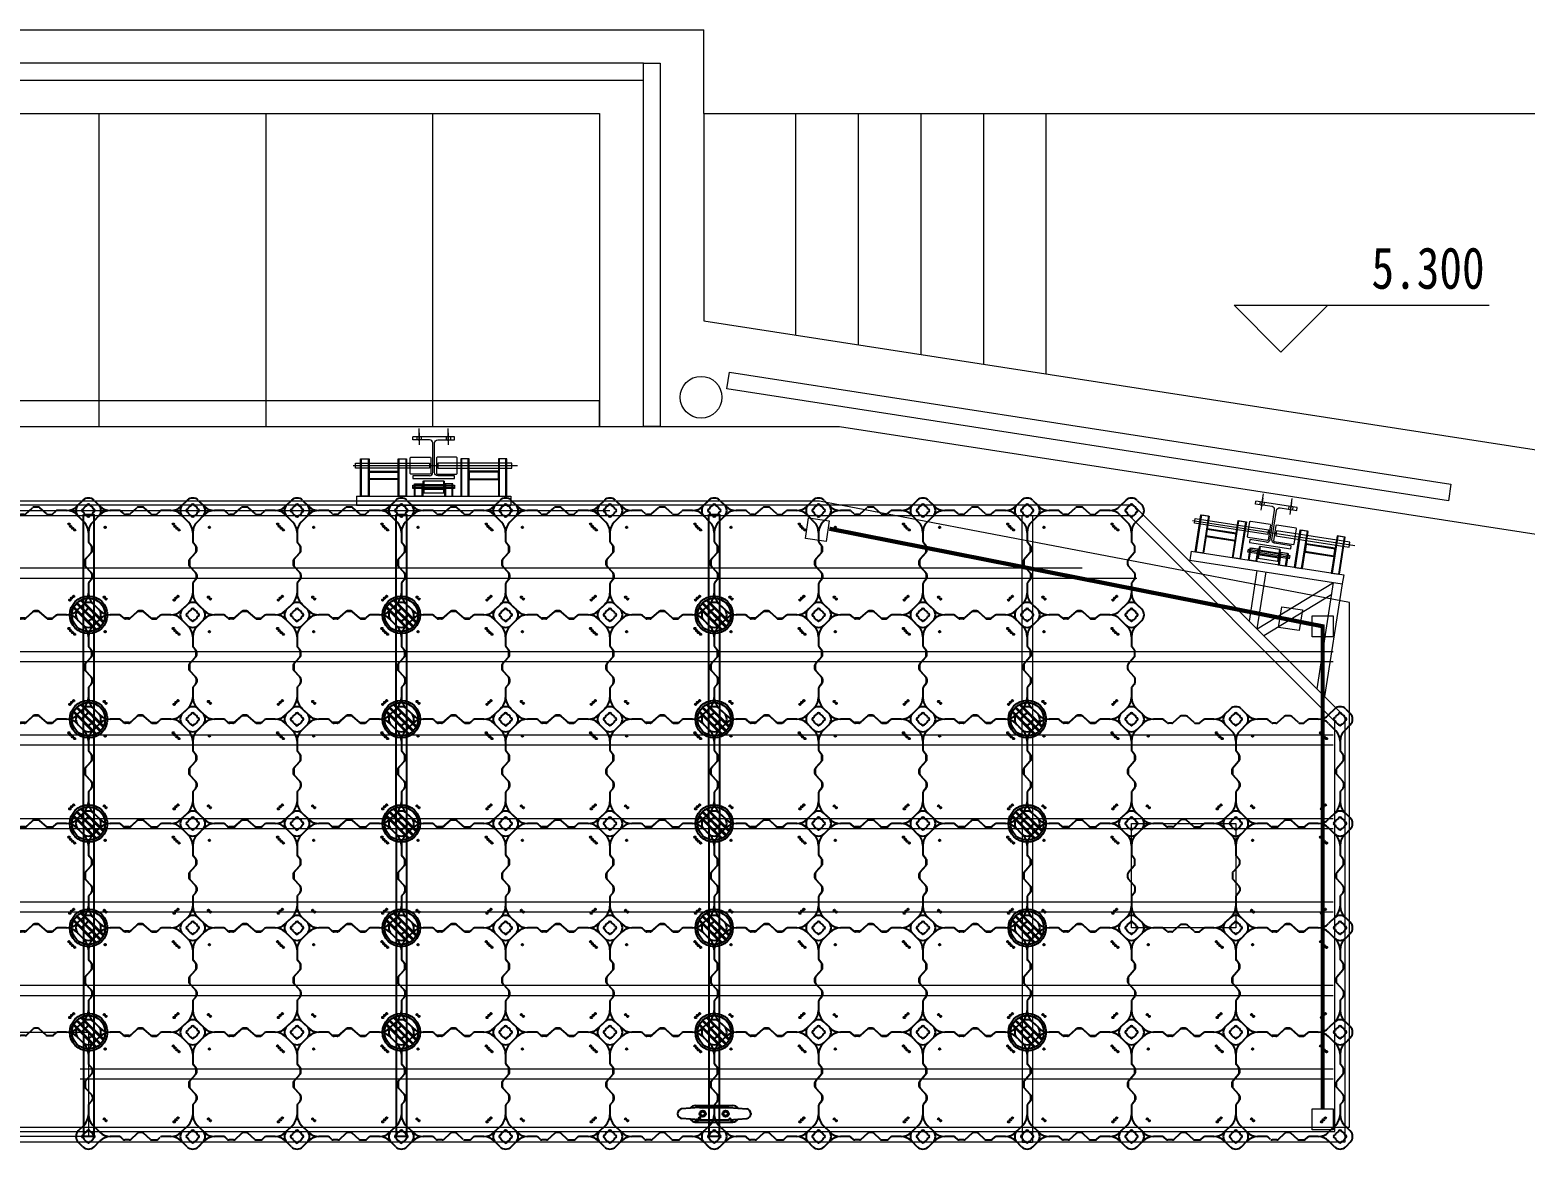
# Model space of a CAD drawing. Header units: millimetres. Extents: x -1612139 to -1282425, y 786067 to 1536390.
# Drawn here: x -1442300 to -1435132, y 979023 to 984386 of the extents above; entities that cross this region are included whole.
import ezdxf

# ---------------------------------------------------------------- set-up
doc = ezdxf.new("R2010")
doc.units = ezdxf.units.MM
doc.header["$LTSCALE"] = 1000
doc.linetypes.add('DOTE', pattern=[2.42, 2, -0.2, 0.02, -0.2])
doc.linetypes.add('HIDDEN', pattern=[0.375, 0.25, -0.125])
for name, color, linetype in [('DOTE', 1, 'CONTINUOUS'), ('W- bollard系船栓', 4, 'CONTINUOUS'), ('W-_ANTICOLLISION防撞措施', 6, 'CONTINUOUS'), ('W-FLOAT_BOWL浮筒', 253, 'CONTINUOUS'), ('W-PLASTIC_RAILINGS塑木栏杆', 6, 'CONTINUOUS'), ('W-REVETMENT驳岸', 251, 'CONTINUOUS'), ('W-STEEL_FRAME钢架', 3, 'CONTINUOUS'), ('W-STEEL_KEEL钢龙骨', 5, 'CONTINUOUS'), ('W-WOOD_FLOOR木地板', 30, 'CONTINUOUS'), ('系船栓', 132, 'CONTINUOUS'), ('钢', 172, 'CONTINUOUS')]:
    doc.layers.add(name, color=color, linetype=linetype)
doc.styles.add('-宋体', font='', dxfattribs={"width": 0.8})
doc.styles.get('-宋体').set_extended_font_data('SimSun')

# ---------------------------------------------------------------- blocks, each defined once
blk = doc.blocks.new('$matou$00000053')
at = {"layer": '系船栓'}
for p, q in [((-90, 40, 0), (90, 40, 0)), ((-70, 30, 0), (70, 30, 0)), ((-70, -30, 0), (-156, -22.7, 0)), ((-90, -40, 0), (90, -40, 0)), ((-70, -30, 0), (70, -30, 0)), ((70, -30, 0), (156, -22.7, 0))]:
    blk.add_line(p, q, dxfattribs=at)
at = {"layer": '系船栓', "elevation": 0}
for points in [[(-70, 30), (-156, 22.7)], [(70, 30), (156, 22.7)], [(175.5, 3.2), (175.5, -3.2)]]:
    blk.add_lwpolyline(points, dxfattribs=at)
at = {"layer": '系船栓'}
for centre, radius in [((-55, 0, 0), 15), ((-55, 0, 0), 10), ((55, 0, 0), 15), ((55, 0, 0), 10)]:
    blk.add_circle(centre, radius, dxfattribs=at)
for centre, radius, start, end in [((-152.4, 0, 0), 23, 98.95103, 261.04897), ((-84.5, 0, 0), 40.4, 97.81349, 139.58591), ((84.5, 0, 0), 40.4, 40.41409, 82.18651), ((152.4, 0, 0), 23, 278.95103, 81.04897), ((-84.5, 0, 0), 40.4, 220.41409, 262.18651), ((84.5, 0, 0), 40.4, 277.81349, 319.58591)]:
    blk.add_arc(centre, radius, start, end, dxfattribs=at)
blk = doc.blocks.new('$MT$00000008')
at = {"layer": 'W-FLOAT_BOWL浮筒'}
for p, q in [((-298.8, 276.9, 0), (-276.9, 298.8, 0)), ((-223.2, 298.8, 0), (-194.8, 270.5, 0)), ((223.2, 298.8, 0), (194.8, 270.5, 0)), ((276.9, 298.8, 0), (298.8, 276.9, 0)), ((-298.8, 223.2, 0), (-270.5, 194.8, 0)), ((-194.8, 229.5, 0), (-229.5, 194.8, 0)), ((-101.3, 250, 0), (-145.3, 250, 0)), ((-79.4, 233.6, 0), (-94.5, 247.4, 0)), ((-57.4, 231, 0), (-72.6, 231, 0)), ((-50.6, 233.6, 0), (-17.9, 263.4, 0)), ((11.1, 266, 0), (-11.1, 266, 0)), ((50.6, 233.6, 0), (17.9, 263.4, 0)), ((57.4, 231, 0), (72.6, 231, 0)), ((79.4, 233.6, 0), (94.5, 247.4, 0)), ((145.4, 250, 0), (101.3, 250, 0)), ((194.8, 229.5, 0), (229.5, 194.8, 0)), ((298.8, 223.2, 0), (270.5, 194.8, 0)), ((-250, 145.3, 0), (-250, 101.3, 0)), ((250, 145.3, 0), (250, 101.5, 0)), ((-233.6, 79.4, 0), (-247.4, 94.5, 0)), ((-231, 57.4, 0), (-231, 72.6, 0)), ((263.4, 82.9, 0), (252.6, 94.7, 0)), ((266, 53.9, 0), (266, 76.1, 0)), ((-266, 11.1, 0), (-266, -11.1, 0)), ((-233.6, 50.6, 0), (-263.4, 17.9, 0)), ((231, 7.6, 0), (231, -7.6, 0)), ((263.4, 47.1, 0), (233.6, 14.4, 0)), ((-233.6, -50.6, 0), (-263.4, -17.9, 0)), ((-231, -57.4, 0), (-231, -72.6, 0)), ((263.4, -47.1, 0), (233.6, -14.4, 0)), ((266, -53.9, 0), (266, -76.1, 0)), ((-250, -101.3, 0), (-250, -145.4, 0)), ((-233.6, -79.4, 0), (-247.4, -94.5, 0)), ((250, -101.5, 0), (250, -145.4, 0)), ((263.4, -82.9, 0), (252.6, -94.7, 0)), ((-298.8, -223.2, 0), (-270.5, -194.8, 0)), ((-229.5, -194.8, 0), (-194.8, -229.5, 0)), ((229.5, -194.8, 0), (194.8, -229.5, 0)), ((298.8, -223.2, 0), (270.5, -194.8, 0)), ((-276.9, -298.8, 0), (-298.8, -276.9, 0)), ((-223.2, -298.8, 0), (-194.8, -270.5, 0)), ((-101.5, -250, 0), (-145.3, -250, 0)), ((-82.9, -263.4, 0), (-94.7, -252.6, 0)), ((-53.9, -266, 0), (-76.1, -266, 0)), ((-47.1, -263.4, 0), (-14.4, -233.6, 0)), ((7.6, -231, 0), (-7.6, -231, 0)), ((47.1, -263.4, 0), (14.4, -233.6, 0)), ((53.9, -266, 0), (76.1, -266, 0)), ((82.9, -263.4, 0), (94.7, -252.6, 0)), ((145.4, -250, 0), (101.5, -250, 0)), ((223.2, -298.8, 0), (194.8, -270.5, 0)), ((298.8, -276.9, 0), (276.9, -298.8, 0))]:
    blk.add_line(p, q, dxfattribs=at)
for centre in [(-169.7, 169.7, 0), (157.1, 184.7, 0), (165.2, 174.4, 0), (174.4, 165.2, 0), (184.7, 157.1, 0), (-174.4, -165.2, 0), (-165.2, -174.4, 0), (161, -179.4, 0), (169.7, -169.7, 0), (179.4, -161, 0)]:
    blk.add_circle(centre, 3.5, dxfattribs=at)
for centre, radius, start, end in [((-250, 272, 0), 38, 45, 135), ((250, 272, 0), 38, 45, 135), ((-272, 250, 0), 38, 135, 225), ((-274, 250, 0), 7, 90, 270), ((-250, 250, 0), 25, 106.2602, 163.7398), ((-250, 250, 0), 25, 196.2602, 253.7398), ((-250, 274, 0), 7, 0, 180), ((-250, 226, 0), 7, 180, 0), ((-250, 250, 0), 25, 16.2602, 73.7398), ((-250, 250, 0), 25, 286.2602, 343.7398), ((-226, 250, 0), 7, 270, 90), ((-145.3, 320, 0), 70, 225, 270), ((-145.3, 180, 0), 70, 90, 135), ((-101.3, 240, 0), 10, 47.72631, 90), ((-72.6, 241, 0), 10, 227.72631, 270), ((-57.4, 241, 0), 10, 270, 312.27369), ((-11.1, 256, 0), 10, 90, 132.27369), ((11.1, 256, 0), 10, 47.72631, 90), ((57.4, 241, 0), 10, 227.72631, 270), ((72.6, 241, 0), 10, 270, 312.27369), ((101.3, 240, 0), 10, 90, 132.27369), ((145.3, 320, 0), 70, 270, 315), ((145.3, 180, 0), 70, 45, 90), ((226, 250, 0), 7, 90, 270), ((250, 250, 0), 25, 106.2602, 163.7398), ((250, 250, 0), 25, 196.2602, 253.7398), ((250, 274, 0), 7, 0, 180), ((250, 226, 0), 7, 180, 0), ((250, 250, 0), 25, 16.2602, 73.7398), ((250, 250, 0), 25, 286.2602, 343.7398), ((274, 250, 0), 7, 270, 90), ((272, 250, 0), 38, 315, 45), ((-320, 145.3, 0), 70, 0, 45), ((-180, 145.3, 0), 70, 135, 180), ((180, 145.3, 0), 70, 0, 45), ((320, 145.3, 0), 70, 135, 180), ((-240, 101.3, 0), 10, 180, 222.27369), ((-241, 72.6, 0), 10, 0, 42.27369), ((260, 101.5, 0), 10, 180, 222.27369), ((256, 76.1, 0), 10, 0, 42.27369), ((-256, 11.1, 0), 10, 137.72631, 180), ((-241, 57.4, 0), 10, 317.72631, 0), ((241, 7.6, 0), 10, 137.72631, 180), ((256, 53.9, 0), 10, 317.72631, 0), ((-256, -11.1, 0), 10, 180, 222.27369), ((-241, -57.4, 0), 10, 0, 42.27369), ((241, -7.6, 0), 10, 180, 222.27369), ((256, -53.9, 0), 10, 0, 42.27369), ((-240, -101.3, 0), 10, 137.72631, 180), ((-241, -72.6, 0), 10, 317.72631, 0), ((260, -101.5, 0), 10, 137.72631, 180), ((256, -76.1, 0), 10, 317.72631, 0), ((-320, -145.3, 0), 70, 315, 0), ((-180, -145.3, 0), 70, 180, 225), ((180, -145.3, 0), 70, 315, 0), ((320, -145.3, 0), 70, 180, 225), ((-272, -250, 0), 38, 135, 225), ((-274, -250, 0), 7, 90, 270), ((-250, -250, 0), 25, 106.2602, 163.7398), ((-250, -250, 0), 25, 196.2602, 253.7398), ((-250, -226, 0), 7, 0, 180), ((-250, -274, 0), 7, 180, 0), ((-250, -250, 0), 25, 16.2602, 73.7398), ((-250, -250, 0), 25, 286.2602, 343.7398), ((-226, -250, 0), 7, 270, 90), ((-145.3, -180, 0), 70, 225, 270), ((-145.3, -320, 0), 70, 90, 135), ((-101.5, -260, 0), 10, 47.72631, 90), ((-76.1, -256, 0), 10, 227.72631, 270), ((-53.9, -256, 0), 10, 270, 312.27369), ((-7.6, -241, 0), 10, 90, 132.27369), ((7.6, -241, 0), 10, 47.72631, 90), ((53.9, -256, 0), 10, 227.72631, 270), ((76.1, -256, 0), 10, 270, 312.27369), ((101.5, -260, 0), 10, 90, 132.27369), ((145.3, -180, 0), 70, 270, 315), ((145.3, -320, 0), 70, 45, 90), ((226, -250, 0), 7, 90, 270), ((250, -250, 0), 25, 106.2602, 163.7398), ((250, -250, 0), 25, 196.2602, 253.7398), ((250, -226, 0), 7, 0, 180), ((250, -274, 0), 7, 180, 0), ((250, -250, 0), 25, 16.2602, 73.7398), ((250, -250, 0), 25, 286.2602, 343.7398), ((274, -250, 0), 7, 270, 90), ((272, -250, 0), 38, 315, 45), ((-250, -272, 0), 38, 225, 315), ((250, -272, 0), 38, 225, 315)]:
    blk.add_arc(centre, radius, start, end, dxfattribs=at)
blk = doc.blocks.new('314124')
at = {"layer": 'W-FLOAT_BOWL浮筒', "color": 2}
for p, q in [((219097.3, -277045.9, 0), (218988.7, -276937.3, 0)), ((219113.7, -277034, 0), (219000.6, -276920.9, 0)), ((219117.2, -277030.5, 0), (219004.1, -276917.4, 0)), ((219129.1, -277014.1, 0), (219020.5, -276905.5, 0)), ((219131.5, -277009.4, 0), (219025.2, -276903.1, 0)), ((219092.6, -277048.3, 0), (218986.3, -276942, 0))]:
    blk.add_line(p, q, dxfattribs=at)
for radius in [90, 80, 2]:
    blk.add_circle((219058.9, -276975.7, 0), radius, dxfattribs=at)
blk = doc.blocks.new('sf')
at = {"layer": 'W-STEEL_FRAME钢架', "elevation": 0}
blk.add_lwpolyline([(-1554707.7, 1052345.3), (-1554657.7, 1052345.3), (-1554658.4, 1049364.3), (-1554706.3, 1049364.3)], close=True, dxfattribs=at)
at = {"layer": 'W-FLOAT_BOWL浮筒', "color": 2}
for p in [(-1773741.6, 1328840, 0), (-1773741.6, 1328340, 0), (-1773741.6, 1327840, 0), (-1773741.6, 1327340, 0), (-1773741.6, 1326840, 0)]:
    blk.add_blockref('314124', p, dxfattribs=at)
blk = doc.blocks.new('轨道1')
at = {"layer": 'DOTE', "lineweight": 0}
for p, q in [((-70, -18.6), (-70, 39.6)), ((-70, 19.6), (-70, -38.6)), ((70, -18.6), (70, 39.6)), ((70, 19.6), (70, -38.6)), ((-386.5, -138), (401.7, -138)), ((-100, -240), (100, -240))]:
    blk.add_line(p, q, dxfattribs=at)
at = {"layer": '钢', "lineweight": 0}
for p, q in [((-80, 0), (-80, -14)), ((-60, 0), (-60, -14)), ((60, 0), (60, -14)), ((80, 0), (80, -14)), ((-19.5, -186), (-100, -186)), ((-100, -186), (-100, -200)), ((-47, -210), (-47, -270)), ((47, -210), (47, -270)), ((-370, -285), (370, -285)), ((-370, -285), (-370, -328)), ((-50, -229), (50, -229)), ((-50, -240), (50, -240)), ((-50, -251), (50, -251)), ((370, -285), (370, -328)), ((-370, -328), (370, -328))]:
    blk.add_line(p, q, dxfattribs=at)
for points in [[(-100, -200), (100, -200), (100, -186), (19.5, -186, -0.414214), (4.5, -171), (4.5, -29, -0.414214), (19.5, -14), (100, -14), (100, 0), (-100, 0)], [(-4.5, -171), (-4.5, -29, 0.414214), (-19.5, -14), (-100, -14), (-100, 0)]]:
    blk.add_lwpolyline(points, format="xyb", dxfattribs=at)
for points in [[(-375, -126), (-20, -126), (-20, -150), (-375, -150)], [(-350, -105), (-310, -105), (-310, -285), (-350, -285)], [(-170, -105), (-130, -105), (-130, -285), (-170, -285)], [(-110, -98), (-16, -98), (-13, -101), (-13, -175), (-16, -178), (-110, -178), (-113, -175), (-113, -101)], [(110, -98), (16, -98), (13, -101), (13, -175), (16, -178), (110, -178), (113, -175), (113, -101)], [(375, -126), (20, -126), (20, -150), (375, -150)], [(170, -105), (130, -105), (130, -285), (170, -285)], [(350, -105), (310, -105), (310, -285), (350, -285)], [(-310, -205), (-310, -165), (-170, -165), (-170, -205)], [(-47, -210), (47, -210), (50, -213), (50, -267), (47, -270), (-47, -270), (-50, -267), (-50, -213)], [(310, -205), (310, -165), (170, -165), (170, -205)], [(-100, -232), (100, -232), (100, -248), (-100, -248)], [(-92.5, -225), (-52.5, -225), (-52.5, -285), (-92.5, -285)], [(92.5, -225), (52.5, -225), (52.5, -285), (92.5, -285)]]:
    blk.add_lwpolyline(points, close=True, dxfattribs=at)
at = {"layer": '钢', "linetype": 'HIDDEN', "lineweight": 0, "ltscale": 50}
for points in [[(-346, -105), (-314, -105), (-314, -285), (-346, -285)], [(-166, -105), (-134, -105), (-134, -285), (-166, -285)], [(166, -105), (134, -105), (134, -285), (166, -285)], [(346, -105), (314, -105), (314, -285), (346, -285)], [(-310, -201), (-310, -169), (-170, -169), (-170, -201)], [(310, -201), (310, -169), (170, -169), (170, -201)], [(-88.5, -225), (-56.5, -225), (-56.5, -285), (-88.5, -285)], [(88.5, -225), (56.5, -225), (56.5, -285), (88.5, -285)]]:
    blk.add_lwpolyline(points, close=True, dxfattribs=at)
at = {"layer": '钢', "lineweight": 0}
blk.add_arc((-19.5, -171), 15, 270, 0, dxfattribs=at)

msp = doc.modelspace()

# ---------------------------------------------------------------- linework, layer by layer
at = {"layer": 'DOTE', "lineweight": 0}
msp.add_line((-1450519.2, 982082.8, 0), (-1439519.6, 982082.8, 0), dxfattribs=at)
at = {"layer": 'W-PLASTIC_RAILINGS塑木栏杆', "lineweight": 0}
for points in [[(-1438567.3, 982047.8), (-1438468.4, 982032.7), (-1438483.5, 981933.9), (-1438582.4, 981949)], [(-1436298.8, 981621.8), (-1436199.9, 981606.7), (-1436215, 981507.8), (-1436313.9, 981522.9)]]:
    msp.add_lwpolyline(points, close=True, dxfattribs=at)
at = {"layer": 'W-PLASTIC_RAILINGS塑木栏杆', "lineweight": 0, "const_width": 20, "elevation": 0}
msp.add_lwpolyline([(-1436102.6, 979215.8), (-1436102.6, 981527.9), (-1438467.6, 981995.7), (-1438467.6, 981995.7)], dxfattribs=at)
at = {"layer": 'W-PLASTIC_RAILINGS塑木栏杆', "lineweight": 0, "elevation": 0}
for points in [[(-1436152.6, 981577.9), (-1436052.6, 981577.9), (-1436052.6, 981477.9), (-1436152.6, 981477.9)], [(-1436152.6, 979215.8), (-1436052.6, 979215.8), (-1436052.6, 979115.8), (-1436152.6, 979115.8)]]:
    msp.add_lwpolyline(points, close=True, dxfattribs=at)
at = {"layer": 'W-REVETMENT驳岸', "lineweight": 0}
for p, q in [((-1449069.2, 984385.8), (-1439569.2, 984385.8)), ((-1439569.2, 984385.8), (-1439069.2, 984385.8)), ((-1439069.2, 983985.8), (-1439069.2, 984385.8)), ((-1449069.2, 983985.8), (-1439569.2, 983985.8)), ((-1441969.2, 983985.8), (-1441969.2, 982485.8)), ((-1441169.2, 983985.8), (-1441169.2, 982485.8)), ((-1440369.2, 983985.8), (-1440369.2, 982485.8)), ((-1440369.2, 983985.8), (-1440369.2, 982485.8)), ((-1439569.2, 983985.8), (-1439569.2, 982485.8)), ((-1439069.2, 983985.8), (-1439069.2, 982991.1)), ((-1439069.2, 983985.8), (-1434569.2, 983985.8)), ((-1438629.2, 983985.8), (-1438629.2, 982923.1)), ((-1438329.2, 983985.8), (-1438329.2, 982876.7)), ((-1438029.2, 983985.8), (-1438029.2, 982830.3)), ((-1437729.2, 983985.8), (-1437729.2, 982783.9)), ((-1437429.2, 983985.8), (-1437429.2, 982737.5)), ((-1436302.8, 982841.7), (-1436527.8, 983066.7)), ((-1436527.8, 983066.7), (-1435304.1, 983066.7)), ((-1436302.8, 982841.7), (-1436077.8, 983066.7)), ((-1439069.2, 982991.1), (-1434569.2, 982295.1)), ((-1449169.2, 982485.8), (-1439569.2, 982485.8)), ((-1439569.2, 982485.8), (-1438419.2, 982485.8)), ((-1438419.2, 982485.8), (-1432950.2, 981639.9))]:
    msp.add_line(p, q, dxfattribs=at)
for points in [[(-1439359.2, 984225.8), (-1459319.2, 984225.8), (-1459319.2, 984145.8), (-1439359.2, 984145.8)], [(-1439359.2, 984225.8), (-1439279.2, 984225.8), (-1439279.2, 982485.8), (-1439359.2, 982485.8)], [(-1438946.3, 982745.6), (-1435487.7, 982209.1), (-1435499.9, 982130), (-1438958.6, 982666.5)], [(-1443569.2, 982485.8), (-1439569.2, 982485.8), (-1439569.2, 982609.2), (-1443569.2, 982609.2)]]:
    msp.add_lwpolyline(points, close=True, dxfattribs=at)
msp.add_circle((-1439082.5, 982625.7), 100, dxfattribs=at)
at = {"layer": 'W-STEEL_FRAME钢架', "lineweight": 0}
for p, q in [((-1437542.4, 979053.8, 0), (-1437543.8, 982057.8, 0)), ((-1437493.8, 982057.8, 0), (-1437494.5, 979053.8, 0)), ((-1437493.8, 982034.8, 0), (-1437493.8, 982032.4, 0)), ((-1437494.5, 979053.8, 0), (-1437542.4, 979053.8, 0))]:
    msp.add_line(p, q, dxfattribs=at)
at = {"layer": 'W-STEEL_FRAME钢架', "lineweight": 0, "ltscale": 100}
for p, q in [((-1436454.1, 981553.1, 0), (-1436416.7, 981794.8, 0)), ((-1436416.4, 981515.4, 0), (-1436374.2, 981788.3, 0)), ((-1436416.4, 981515.4, 0), (-1436051, 981738.3, 0)), ((-1436129.8, 981228.9, 0), (-1436051, 981738.3, 0)), ((-1436092.1, 981191.2, 0), (-1436008.5, 981731.7, 0)), ((-1436385.1, 981484.1, 0), (-1436059.6, 981682.7, 0))]:
    msp.add_line(p, q, dxfattribs=at)
at = {"layer": 'W-STEEL_FRAME钢架', "linetype": 'DOTE', "lineweight": 0, "ltscale": 100, "elevation": 0}
for points in [[(-1460044.6, 979057.8), (-1435994.2, 979057.8), (-1435994.2, 981093.2), (-1437008.8, 982107.8), (-1460044.6, 982107.8)], [(-1459994.6, 979107.8), (-1436044.2, 979107.8), (-1436044.2, 981072.5), (-1437029.5, 982057.8), (-1459994.6, 982057.8)]]:
    msp.add_lwpolyline(points, close=True, dxfattribs=at)
at = {"layer": 'W-STEEL_KEEL钢龙骨', "lineweight": 0, "elevation": 0}
for points in [[(-1436994.4, 981757.8), (-1459986.6, 981757.8), (-1459986.6, 981807.8), (-1437256, 981807.8)], [(-1436052.2, 981357.8), (-1459986.6, 981357.8), (-1459986.6, 981407.8), (-1436052.2, 981407.8)], [(-1436052.2, 980957.8), (-1459986.6, 980957.8), (-1459986.6, 981007.8), (-1436052.2, 981007.8)], [(-1436052.2, 980557.8), (-1459986.6, 980557.8), (-1459986.6, 980607.8), (-1436052.2, 980607.8)], [(-1436052.2, 980157.8), (-1459986.6, 980157.8), (-1459986.6, 980207.8), (-1436052.2, 980207.8)], [(-1436052.2, 979757.8), (-1459986.6, 979757.8), (-1459986.6, 979807.8), (-1436052.2, 979807.8)], [(-1442059, 979407.8), (-1436052.2, 979407.8)], [(-1436052.2, 979357.8), (-1442059, 979357.8)]]:
    msp.add_lwpolyline(points, dxfattribs=at)
at = {"layer": 'W-STEEL_KEEL钢龙骨', "lineweight": 0, "ltscale": 100, "elevation": 0}
for points in [[(-1437019.2, 980582.8), (-1436519.2, 980582.8), (-1436519.2, 980082.8), (-1437019.2, 980082.8)], [(-1442518.3, 979582.8), (-1442018.3, 979582.8), (-1442018.3, 979082.8), (-1442518.3, 979082.8)]]:
    msp.add_lwpolyline(points, close=True, dxfattribs=at)
at = {"layer": 'W-WOOD_FLOOR木地板', "lineweight": 0, "ltscale": 100, "elevation": 0}
msp.add_lwpolyline([(-1460064.6, 979127.8), (-1435974.2, 979127.8), (-1435974.2, 981641.7), (-1438514.7, 982127.8), (-1460064.6, 982127.8)], close=True, dxfattribs=at)

# ---------------------------------------------------------------- block references
at = {"layer": 'W- bollard系船栓', "lineweight": 0}
msp.add_blockref('$matou$00000053', (-1439019.6, 979192.4, 0), dxfattribs=at)
at = {"layer": 'W-_ANTICOLLISION防撞措施', "lineweight": 0}
msp.add_blockref('轨道1', (-1440364.2, 982435.8, 0), dxfattribs=at)
at = {"layer": 'W-_ANTICOLLISION防撞措施', "lineweight": 0, "rotation": 351.2075970955311}
msp.add_blockref('轨道1', (-1436324.1, 982112.4, 0), dxfattribs=at)
at = {"layer": 'W-FLOAT_BOWL浮筒', "color": 4, "lineweight": 0}
for p in [(-1442269.2, 981832.8, 0), (-1441769.2, 981832.8, 0), (-1441269.2, 981832.8, 0), (-1440769.2, 981832.8, 0), (-1440269.2, 981832.8, 0), (-1439769.2, 981832.8, 0), (-1439269.2, 981832.8, 0), (-1438769.2, 981832.8, 0), (-1438269.2, 981832.8, 0), (-1437769.2, 981832.8, 0), (-1437269.2, 981832.8, 0), (-1442269.2, 981332.8, 0), (-1441769.2, 981332.8, 0), (-1441269.2, 981332.8, 0), (-1440769.2, 981332.8, 0), (-1440269.2, 981332.8, 0), (-1439769.2, 981332.8, 0), (-1439269.2, 981332.8, 0), (-1438769.2, 981332.8, 0), (-1438269.2, 981332.8, 0), (-1437769.2, 981332.8, 0), (-1437269.2, 981332.8, 0), (-1442269.2, 980832.8, 0), (-1441769.2, 980832.8, 0), (-1441269.2, 980832.8, 0), (-1440769.2, 980832.8, 0), (-1440269.2, 980832.8, 0), (-1439769.2, 980832.8, 0), (-1439269.2, 980832.8, 0), (-1438769.2, 980832.8, 0), (-1438269.2, 980832.8, 0), (-1437769.2, 980832.8, 0), (-1437269.2, 980832.8, 0), (-1436769.2, 980832.8, 0), (-1436269.2, 980832.8, 0), (-1442269.2, 980332.8, 0), (-1441769.2, 980332.8, 0), (-1441269.2, 980332.8, 0), (-1440769.2, 980332.8, 0), (-1440269.2, 980332.8, 0), (-1439769.2, 980332.8, 0), (-1439269.2, 980332.8, 0), (-1438769.2, 980332.8, 0), (-1438269.2, 980332.8, 0), (-1437769.2, 980332.8, 0), (-1437269.2, 980332.8, 0), (-1436269.2, 980332.8, 0), (-1442269.2, 979832.8, 0), (-1441769.2, 979832.8, 0), (-1441269.2, 979832.8, 0), (-1440769.2, 979832.8, 0), (-1440269.2, 979832.8, 0), (-1439769.2, 979832.8, 0), (-1439269.2, 979832.8, 0), (-1438769.2, 979832.8, 0), (-1438269.2, 979832.8, 0), (-1437769.2, 979832.8, 0), (-1437269.2, 979832.8, 0), (-1436769.2, 979832.8, 0), (-1436269.2, 979832.8, 0), (-1441769.2, 979332.8, 0), (-1441269.2, 979332.8, 0), (-1440769.2, 979332.8, 0), (-1440269.2, 979332.8, 0), (-1439769.2, 979332.8, 0), (-1439269.2, 979332.8, 0), (-1438769.2, 979332.8, 0), (-1438269.2, 979332.8, 0), (-1437769.2, 979332.8, 0), (-1437269.2, 979332.8, 0), (-1436769.2, 979332.8, 0), (-1436269.2, 979332.8, 0)]:
    msp.add_blockref('$MT$00000008', p, dxfattribs=at)
at = {"layer": 'W-STEEL_FRAME钢架', "lineweight": 0}
for p in [(112664.4, -70281.5), (114163.4, -70281.5), (115663.2, -70281.5)]:
    msp.add_blockref('sf', p, dxfattribs=at)
at = {"layer": 'W-STEEL_FRAME钢架', "color": 2, "lineweight": 0}
for p in [(-1656577.7, 1258058.5, 0), (-1656577.7, 1257558.5, 0), (-1656577.7, 1257058.5, 0), (-1656577.7, 1256558.5, 0)]:
    msp.add_blockref('314124', p, dxfattribs=at)

# ---------------------------------------------------------------- texts
at = {"layer": 'W-REVETMENT驳岸', "lineweight": 0, "style": '-宋体', "width": 0.8}
msp.add_text('5.300', height=199.37, dxfattribs=at).set_placement((-1435868.9, 983145.4))

doc.saveas('drawing.dxf')
